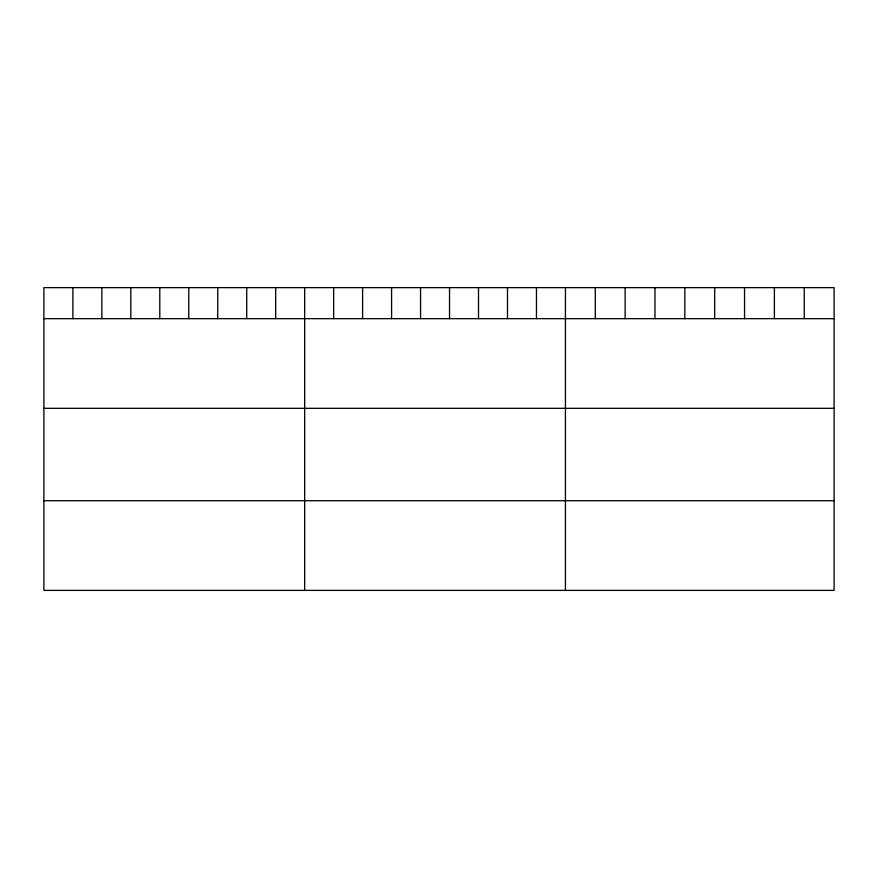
<?xml version="1.0" encoding="UTF-8"?>
<svg xmlns="http://www.w3.org/2000/svg" width="878" height="878" viewBox="0 0 878 878"><rect width="100%" height="100%" fill="white"/><g stroke="black" fill="none" stroke-linecap="round" stroke-linejoin="round"><path stroke-width="1.32" d="M834.1 318.659L834.1 590.378L43.9 590.378L43.9 287.622L834.1 287.622L834.1 318.659L43.9 318.659M43.9 408.325L834.1 408.325M43.9 500.712L834.1 500.712M804.248 287.622L804.248 318.659M774.396 287.622L774.396 318.659M744.544 287.622L744.544 318.659M714.692 287.622L714.692 318.659M684.84 287.622L684.84 318.659M654.988 287.622L654.988 318.659M625.136 287.622L625.136 318.659M595.284 287.622L595.284 318.659M565.432 287.622L565.432 590.378M536.458 287.622L536.458 318.659M507.484 287.622L507.484 318.659M478.51 287.622L478.51 318.659M449.536 287.622L449.536 318.659M420.562 287.622L420.562 318.659M391.588 287.622L391.588 318.659M362.614 287.622L362.614 318.659M333.64 287.622L333.64 318.659M304.666 287.622L304.666 590.378M275.692 287.622L275.692 318.659M246.718 287.622L246.718 318.659M217.744 287.622L217.744 318.659M188.77 287.622L188.77 318.659M159.796 287.622L159.796 318.659M130.822 287.622L130.822 318.659M101.848 287.622L101.848 318.659M72.874 287.622L72.874 318.659"/></g></svg>
